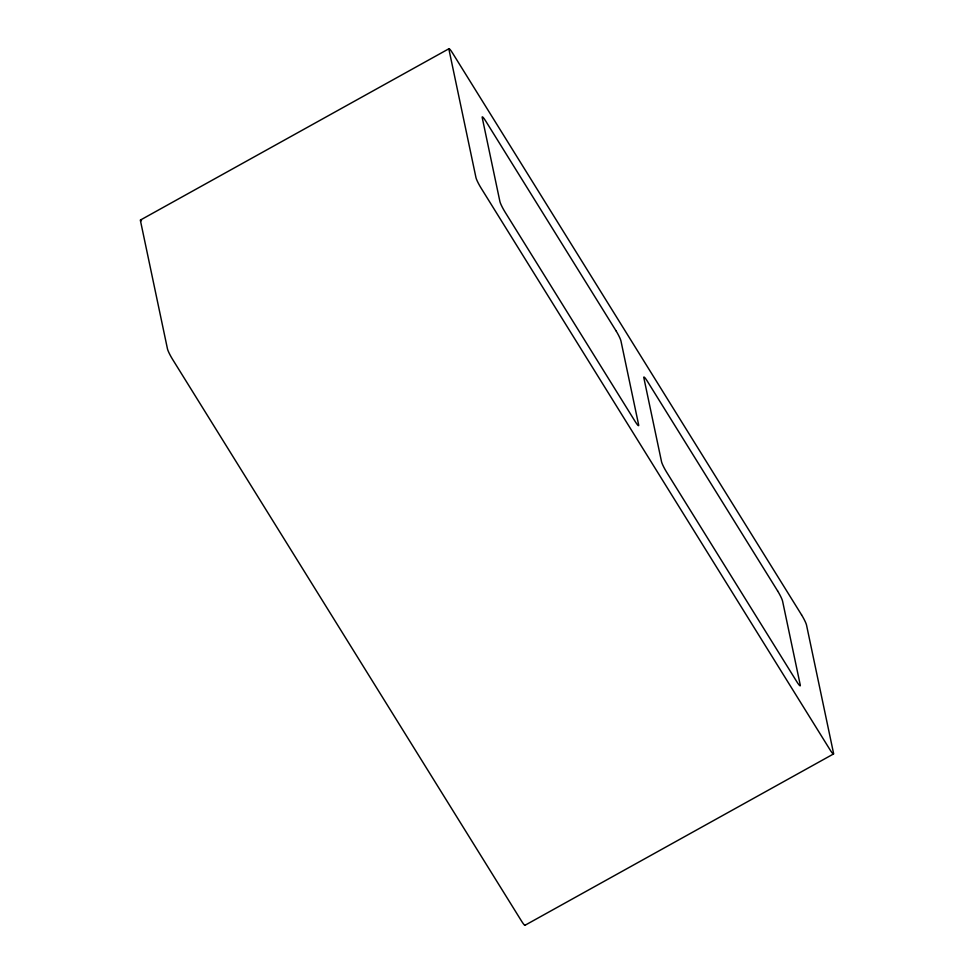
<?xml version="1.0" encoding="UTF-8"?>
<svg xmlns="http://www.w3.org/2000/svg" width="974" height="974" viewBox="0 0 974 974"><rect width="100%" height="100%" fill="white"/><g stroke="black" fill="none" stroke-linecap="round" stroke-linejoin="round"><path stroke-width="1.46" d="M140.5 220.014L449.002 48.712M524.974 925.288L833.513 753.961M525.096 924.837A8.742 1.071 61 0 1 521.273 920.661L172.459 359.163A8.742 1.071 61 0 1 167.479 348.948L140.463 220.757A8.742 1.071 61 0 1 141.51 220.733M801.541 614.825L452.545 53.046A8.742 1.071 61 0 0 448.953 49.455L475.969 177.645A8.742 1.071 61 0 0 480.949 187.86L829.763 749.359A8.742 1.071 61 0 0 833.537 753.243L806.521 625.052A8.742 1.071 61 0 0 801.541 614.825M615.97 330.71L485.807 121.19A8.742 1.071 61 0 0 482.215 117.598L499.918 201.581A8.742 1.071 61 0 0 504.897 211.808L635.438 421.925A8.742 1.071 61 0 0 638.652 424.92L620.949 340.937A8.742 1.071 61 0 0 615.97 330.71M777.593 590.889L647.43 381.37A8.742 1.071 61 0 0 643.838 377.778L661.541 461.761A8.742 1.071 61 0 0 666.52 471.988L796.683 681.496A8.742 1.071 61 0 0 800.275 685.099L782.572 601.104A8.742 1.071 61 0 0 777.593 590.889"/></g></svg>
